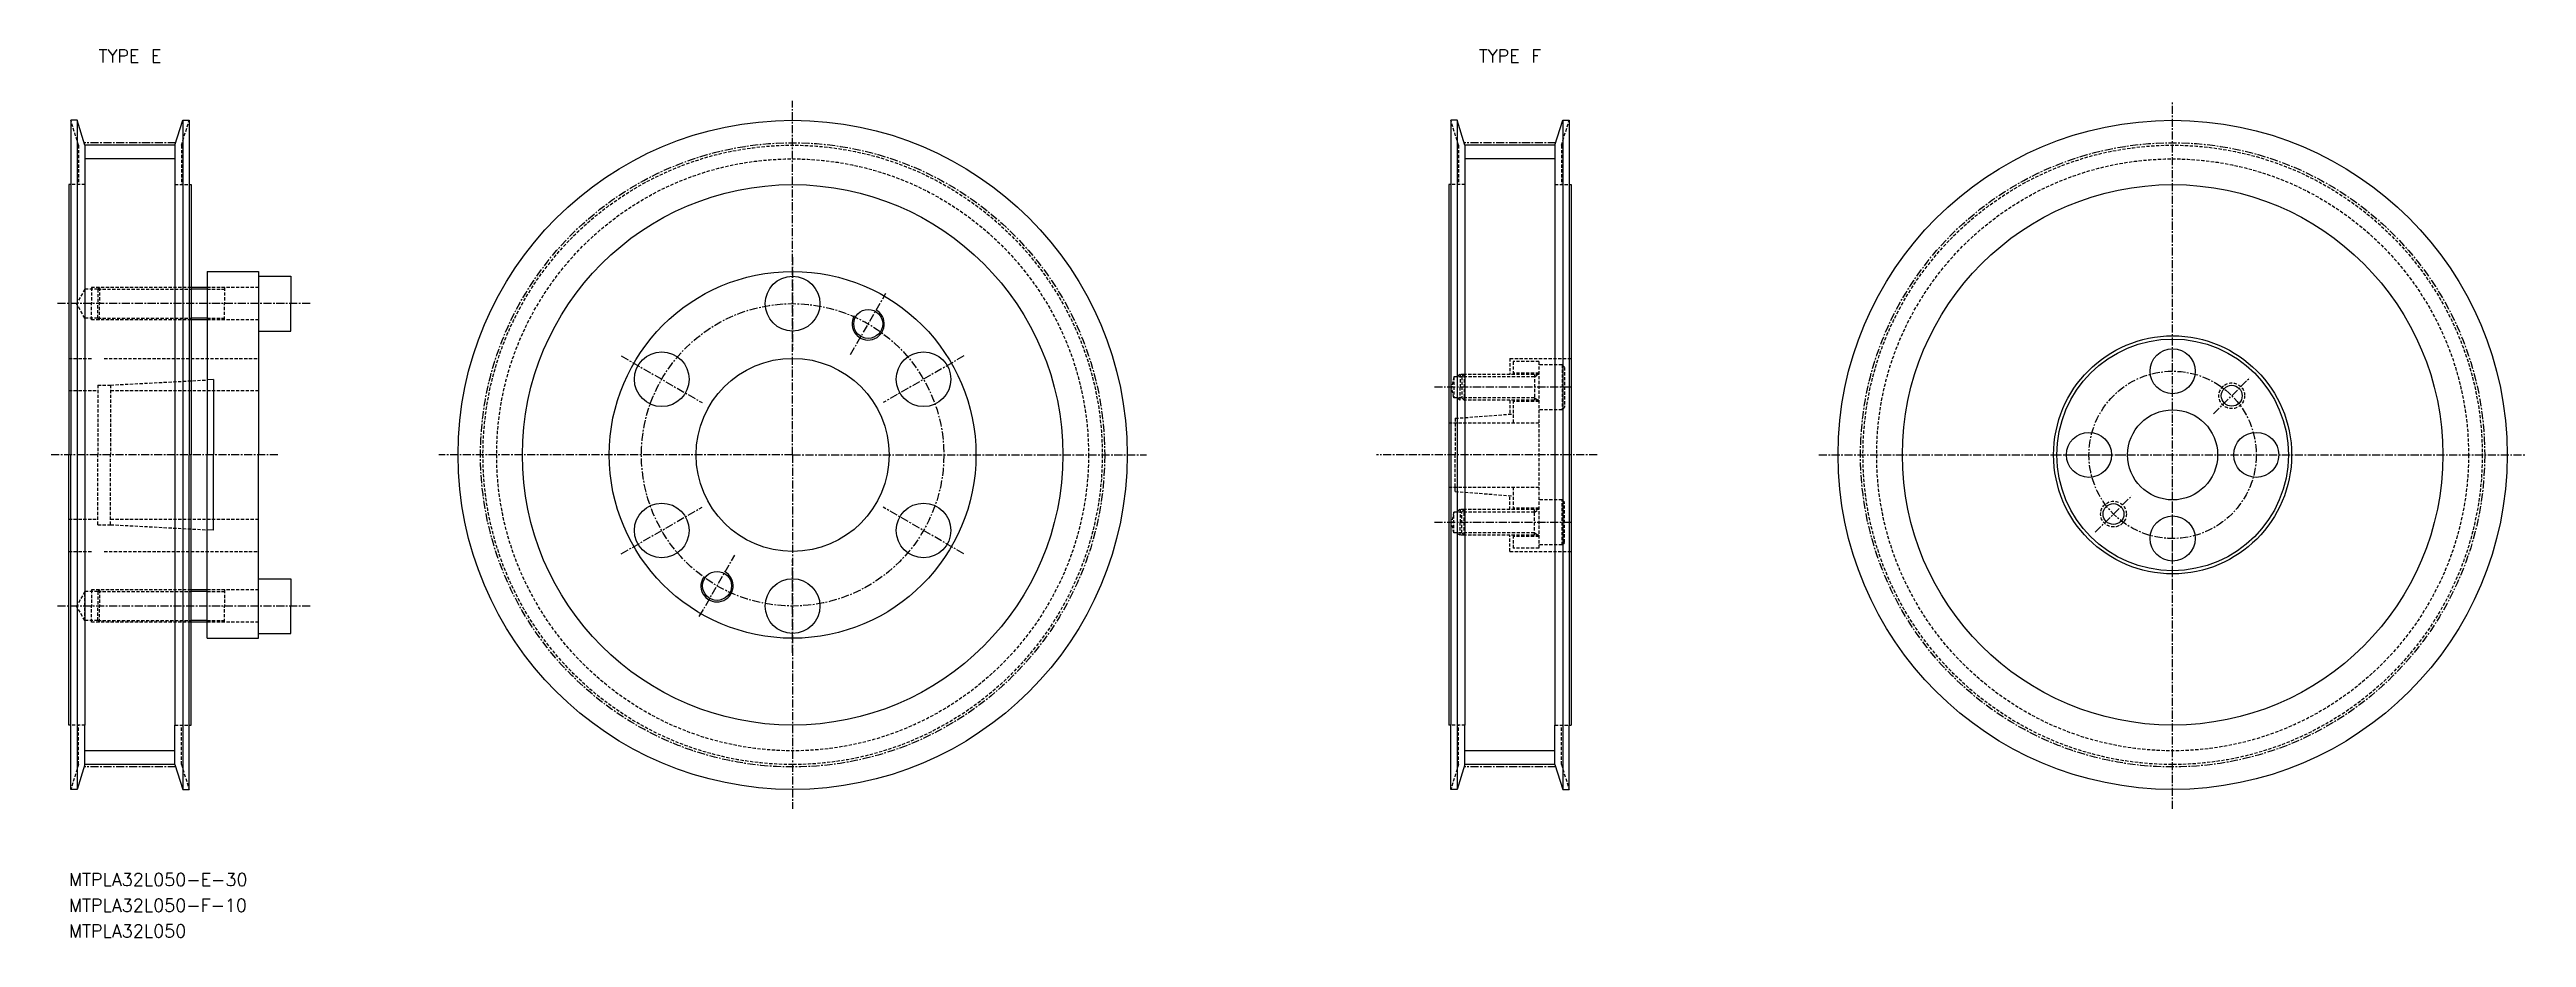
# Model space of a CAD drawing. Extents: x 308 to 693, y 1618 to 1756.
import ezdxf
from ezdxf.enums import TextEntityAlignment as Align

# ---------------------------------------------------------------- set-up
doc = ezdxf.new("R2010")
doc.units = 0
doc.linetypes.add('CENTER', pattern=[2, 1.25, -0.25, 0.25, -0.25])
doc.linetypes.add('DASHED', pattern=[0.75, 0.5, -0.25])
doc.layers.get('0').update_dxf_attribs({"linetype": 'CONTINUOUS'})
doc.layers.add('CENTER', color=1, linetype='CENTER')
doc.styles.add('MISUMI', font='txt.shx')

msp = doc.modelspace()

# ---------------------------------------------------------------- linework, layer by layer
at = {"color": 3, "linetype": 'DASHED'}
for p, q in [((312.3, 1741.51), (311.1, 1745.38)), ((328.3, 1741.51), (329.5, 1745.38)), ((526.8, 1741.51), (525.6, 1745.38)), ((542.8, 1741.51), (544, 1745.38)), ((312.3, 1741.51), (312.3, 1735.38)), ((328.3, 1741.51), (328.3, 1735.38)), ((526.8, 1741.51), (526.8, 1735.38)), ((542.8, 1741.51), (542.8, 1735.38)), ((313.3, 1735.38), (311.1, 1735.38)), ((327.3, 1735.38), (329.5, 1735.38)), ((527.8, 1735.38), (525.6, 1735.38)), ((541.8, 1735.38), (544, 1735.38)), ((313.3, 1719.13), (312, 1716.88)), ((313.3, 1719.13), (313.3, 1714.63)), ((315.3, 1719.13), (313.3, 1719.13)), ((314.3, 1719.38), (314.3, 1716.88)), ((315.55, 1719.38), (314.3, 1719.38)), ((315.55, 1719.38), (315.3, 1719.13)), ((315.3, 1719.13), (315.3, 1716.88)), ((315.3, 1719.13), (329.8, 1719.13)), ((315.55, 1719.38), (315.55, 1716.88)), ((329.8, 1719.38), (315.55, 1719.38)), ((340.3, 1719.38), (332.3, 1719.38)), ((332.3, 1719.13), (334.97, 1719.13)), ((334.97, 1719.38), (334.97, 1716.88)), ((313.3, 1714.63), (312, 1716.88)), ((315.3, 1714.63), (313.3, 1714.63)), ((314.3, 1714.38), (314.3, 1716.88)), ((315.55, 1714.38), (314.3, 1714.38)), ((315.3, 1714.63), (315.3, 1716.88)), ((315.3, 1714.63), (329.8, 1714.63)), ((315.55, 1714.38), (315.3, 1714.63)), ((315.55, 1714.38), (315.55, 1716.88)), ((329.8, 1714.38), (315.55, 1714.38)), ((332.3, 1714.63), (334.97, 1714.63)), ((340.3, 1714.38), (332.3, 1714.38)), ((334.97, 1714.38), (334.97, 1716.88)), ((310.8, 1708.38), (314.3, 1708.38)), ((316.3, 1708.38), (340.3, 1708.38)), ((527.06, 1705.88), (526.4, 1705.5)), ((527.06, 1705.88), (527.06, 1703.88)), ((527.68, 1705.88), (527.06, 1705.88)), ((527.3, 1705.5), (527.68, 1705.88)), ((539.3, 1705.88), (527.68, 1705.88)), ((527.68, 1705.88), (527.68, 1701.88)), ((534.8, 1708.38), (544.3, 1708.38)), ((534.8, 1708.38), (534.8, 1705.88)), ((539.3, 1707.88), (535.3, 1707.88)), ((535.3, 1707.88), (535.3, 1705.88)), ((539.3, 1706.08), (535.3, 1706.08)), ((538.6, 1705.88), (538.6, 1701.88)), ((538.6, 1705.5), (539.26, 1705.88)), ((539.3, 1707.88), (539.3, 1678.88)), ((542.9, 1707.38), (539.3, 1707.38)), ((542.9, 1707.38), (542.9, 1700.38)), ((542.9, 1707.38), (543.3, 1706.98)), ((543.3, 1706.98), (543.3, 1700.78)), ((310.8, 1703.38), (315.3, 1703.38)), ((315.3, 1704.23), (315.3, 1693.38)), ((315.3, 1704.23), (317.3, 1704.23)), ((317.3, 1704.23), (332.3, 1705.02)), ((317.3, 1704.23), (317.3, 1693.38)), ((317.3, 1703.38), (340.3, 1703.38)), ((526.06, 1705.5), (525.71, 1703.88)), ((526.06, 1702.25), (525.71, 1703.88)), ((526.06, 1705.5), (526.06, 1702.25)), ((527.3, 1705.5), (526.06, 1705.5)), ((527.3, 1702.25), (526.06, 1702.25)), ((527.06, 1701.88), (526.4, 1702.25)), ((527.06, 1701.88), (527.06, 1703.88)), ((538.6, 1705.5), (527.3, 1705.5)), ((527.3, 1705.5), (527.3, 1702.25)), ((538.6, 1702.25), (527.3, 1702.25)), ((527.68, 1701.88), (527.3, 1702.25)), ((527.68, 1701.88), (527.77, 1701.88)), ((539.3, 1701.88), (527.68, 1701.88)), ((534.8, 1701.88), (534.8, 1699.71)), ((535.3, 1701.88), (535.3, 1698.38)), ((538.6, 1702.25), (539.26, 1701.88)), ((525.3, 1698.38), (539.3, 1698.38)), ((526.3, 1699.06), (535.3, 1699.75)), ((526.3, 1699.06), (526.3, 1693.38)), ((539.3, 1701.68), (535.3, 1701.68)), ((542.9, 1700.38), (539.3, 1700.38)), ((542.9, 1700.38), (543.3, 1700.78)), ((315.3, 1682.53), (315.3, 1693.38)), ((317.3, 1682.53), (317.3, 1693.38)), ((526.3, 1687.69), (526.3, 1693.38)), ((525.3, 1688.38), (539.3, 1688.38)), ((526.3, 1687.69), (535.3, 1687)), ((534.8, 1684.88), (534.8, 1687.04)), ((535.3, 1688.38), (535.3, 1684.88)), ((542.9, 1686.38), (539.3, 1686.38)), ((542.9, 1679.38), (542.9, 1686.38)), ((542.9, 1686.38), (543.3, 1685.98)), ((310.8, 1683.38), (315.3, 1683.38)), ((315.3, 1682.53), (317.3, 1682.53)), ((317.3, 1683.38), (340.3, 1683.38)), ((317.3, 1682.53), (332.3, 1681.73)), ((526.06, 1684.5), (525.71, 1682.88)), ((526.06, 1681.25), (525.71, 1682.88)), ((526.06, 1681.25), (526.06, 1684.5)), ((527.3, 1684.5), (526.06, 1684.5)), ((527.06, 1684.88), (526.4, 1684.5)), ((527.68, 1684.88), (527.01, 1684.88)), ((527.06, 1684.88), (527.06, 1682.88)), ((527.06, 1680.88), (527.06, 1682.88)), ((527.68, 1684.88), (527.3, 1684.5)), ((538.6, 1684.5), (527.3, 1684.5)), ((527.3, 1681.25), (527.3, 1684.5)), ((539.3, 1684.88), (527.68, 1684.88)), ((527.68, 1680.88), (527.68, 1684.88)), ((539.3, 1685.08), (535.3, 1685.08)), ((538.6, 1680.88), (538.6, 1684.88)), ((538.6, 1684.5), (539.26, 1684.88)), ((543.3, 1679.78), (543.3, 1685.98)), ((527.3, 1681.25), (526.06, 1681.25)), ((527.06, 1680.88), (526.4, 1681.25)), ((527.68, 1680.88), (527.06, 1680.88)), ((538.6, 1681.25), (527.3, 1681.25)), ((527.3, 1681.25), (527.68, 1680.88)), ((539.3, 1680.88), (527.68, 1680.88)), ((534.8, 1678.38), (534.8, 1680.88)), ((535.3, 1680.88), (535.3, 1678.88)), ((539.3, 1680.68), (535.3, 1680.68)), ((539.3, 1678.88), (535.3, 1678.88)), ((538.6, 1681.25), (539.26, 1680.88)), ((542.9, 1679.38), (539.3, 1679.38)), ((542.9, 1679.38), (543.3, 1679.78)), ((310.8, 1678.38), (314.3, 1678.38)), ((316.3, 1678.38), (340.3, 1678.38)), ((534.8, 1678.38), (544.3, 1678.38)), ((313.3, 1672.13), (312, 1669.88)), ((313.3, 1667.63), (313.3, 1672.13)), ((315.3, 1672.13), (313.3, 1672.13)), ((314.3, 1672.38), (314.3, 1669.88)), ((315.55, 1672.38), (314.3, 1672.38)), ((315.55, 1672.38), (315.3, 1672.13)), ((315.3, 1672.13), (315.3, 1669.88)), ((315.3, 1672.13), (329.8, 1672.13)), ((315.55, 1672.38), (315.55, 1669.88)), ((329.8, 1672.38), (315.55, 1672.38)), ((340.3, 1672.38), (332.3, 1672.38)), ((332.3, 1672.13), (334.97, 1672.13)), ((334.97, 1672.38), (334.97, 1669.88)), ((313.3, 1667.63), (312, 1669.88)), ((315.3, 1667.63), (313.3, 1667.63)), ((314.3, 1667.38), (314.3, 1669.88)), ((315.55, 1667.38), (314.3, 1667.38)), ((315.3, 1667.63), (315.3, 1669.88)), ((315.3, 1667.63), (329.8, 1667.63)), ((315.55, 1667.38), (315.3, 1667.63)), ((315.55, 1667.38), (315.55, 1669.88)), ((329.8, 1667.38), (315.55, 1667.38)), ((332.3, 1667.63), (334.97, 1667.63)), ((340.3, 1667.38), (332.3, 1667.38)), ((334.97, 1667.38), (334.97, 1669.88)), ((313.3, 1651.38), (311.1, 1651.38)), ((312.3, 1645.25), (312.3, 1651.38)), ((327.3, 1651.38), (329.5, 1651.38)), ((328.3, 1645.25), (328.3, 1651.38)), ((527.8, 1651.38), (525.6, 1651.38)), ((526.8, 1645.25), (526.8, 1651.38)), ((541.8, 1651.38), (544, 1651.38)), ((542.8, 1645.25), (542.8, 1651.38)), ((312.3, 1645.25), (311.1, 1641.38)), ((328.3, 1645.25), (329.5, 1641.38)), ((526.8, 1645.25), (525.6, 1641.38)), ((542.8, 1645.25), (544, 1641.38))]:
    msp.add_line(p, q, dxfattribs=at)
at = {"color": 7, "linetype": 'CONTINUOUS'}
for p, q in [((311.1, 1745.38), (311.1, 1735.38)), ((312.1, 1745.38), (311.1, 1745.38)), ((312.1, 1745.38), (312.1, 1641.38)), ((313.3, 1741.51), (312.1, 1745.38)), ((327.3, 1741.51), (328.5, 1745.38)), ((328.5, 1745.38), (328.5, 1641.38)), ((328.5, 1745.38), (329.5, 1745.38)), ((329.5, 1745.38), (329.5, 1735.38)), ((525.6, 1745.38), (525.6, 1735.38)), ((526.6, 1745.38), (525.6, 1745.38)), ((526.6, 1745.38), (526.6, 1641.38)), ((527.8, 1741.51), (526.6, 1745.38)), ((541.8, 1741.51), (543, 1745.38)), ((543, 1745.38), (543, 1641.38)), ((543, 1745.38), (544, 1745.38)), ((544, 1745.38), (544, 1735.38)), ((327.3, 1741.51), (313.3, 1741.51)), ((313.3, 1741.51), (313.3, 1735.38)), ((327.3, 1741.51), (327.3, 1735.38)), ((541.8, 1741.51), (527.8, 1741.51)), ((527.8, 1741.51), (527.8, 1735.38)), ((541.8, 1741.51), (541.8, 1735.38)), ((310.8, 1735.38), (310.8, 1693.38)), ((311.1, 1735.38), (310.8, 1735.38)), ((311.1, 1735.38), (311.1, 1693.38)), ((313.3, 1735.38), (313.3, 1651.38)), ((327.3, 1735.38), (327.3, 1651.38)), ((329.5, 1735.38), (329.5, 1693.38)), ((329.5, 1735.38), (329.8, 1735.38)), ((329.8, 1735.38), (329.8, 1719.38)), ((525.3, 1735.38), (525.3, 1651.38)), ((525.6, 1735.38), (525.3, 1735.38)), ((525.6, 1735.38), (525.6, 1651.38)), ((527.8, 1735.38), (527.8, 1651.38)), ((541.8, 1735.38), (541.8, 1651.38)), ((544, 1735.38), (544, 1651.38)), ((544, 1735.38), (544.3, 1735.38)), ((544.3, 1735.38), (544.3, 1651.38)), ((332.3, 1721.88), (340.3, 1721.88)), ((332.3, 1721.88), (332.3, 1719.38)), ((340.3, 1721.88), (340.3, 1721.13)), ((340.3, 1721.13), (340.3, 1712.63)), ((340.3, 1721.13), (345.3, 1721.13)), ((345.3, 1721.13), (345.3, 1716.88)), ((329.8, 1719.38), (329.8, 1714.38)), ((332.3, 1719.38), (329.8, 1719.38)), ((332.3, 1719.38), (332.3, 1714.38)), ((329.8, 1714.38), (329.8, 1693.38)), ((332.3, 1714.38), (329.8, 1714.38)), ((332.3, 1714.38), (332.3, 1693.38)), ((345.3, 1712.63), (345.3, 1716.88)), ((340.3, 1712.63), (340.3, 1693.38)), ((340.3, 1712.63), (345.3, 1712.63)), ((333.3, 1705.08), (332.3, 1705.02)), ((333.3, 1705.08), (333.3, 1693.38)), ((310.8, 1651.38), (310.8, 1693.38)), ((311.1, 1651.38), (311.1, 1693.38)), ((329.5, 1651.38), (329.5, 1693.38)), ((329.8, 1672.38), (329.8, 1693.38)), ((332.3, 1672.38), (332.3, 1693.38)), ((333.3, 1681.68), (333.3, 1693.38)), ((340.3, 1674.13), (340.3, 1693.38)), ((333.3, 1681.68), (332.3, 1681.73)), ((329.8, 1667.38), (329.8, 1672.38)), ((332.3, 1672.38), (329.8, 1672.38)), ((332.3, 1667.38), (332.3, 1672.38)), ((340.3, 1665.63), (340.3, 1674.13)), ((340.3, 1674.13), (345.3, 1674.13)), ((345.3, 1674.13), (345.3, 1669.88)), ((329.8, 1651.38), (329.8, 1667.38)), ((332.3, 1667.38), (329.8, 1667.38)), ((332.3, 1664.88), (332.3, 1667.38)), ((345.3, 1665.63), (345.3, 1669.88)), ((332.3, 1664.88), (340.3, 1664.88)), ((340.3, 1664.88), (340.3, 1665.63)), ((340.3, 1665.63), (345.3, 1665.63)), ((311.1, 1651.38), (310.8, 1651.38)), ((311.1, 1641.38), (311.1, 1651.38)), ((313.3, 1645.25), (313.3, 1651.38)), ((327.3, 1645.25), (327.3, 1651.38)), ((329.5, 1641.38), (329.5, 1651.38)), ((329.5, 1651.38), (329.8, 1651.38)), ((525.6, 1651.38), (525.3, 1651.38)), ((525.6, 1641.38), (525.6, 1651.38)), ((527.8, 1645.25), (527.8, 1651.38)), ((541.8, 1645.25), (541.8, 1651.38)), ((544, 1641.38), (544, 1651.38)), ((544, 1651.38), (544.3, 1651.38)), ((313.3, 1645.25), (312.1, 1641.38)), ((327.3, 1645.25), (313.3, 1645.25)), ((327.3, 1645.25), (328.5, 1641.38)), ((527.8, 1645.25), (526.6, 1641.38)), ((541.8, 1645.25), (527.8, 1645.25)), ((541.8, 1645.25), (543, 1641.38)), ((312.1, 1641.38), (311.1, 1641.38)), ((328.5, 1641.38), (329.5, 1641.38)), ((526.6, 1641.38), (525.6, 1641.38)), ((543, 1641.38), (544, 1641.38))]:
    msp.add_line(p, q, dxfattribs=at)
at = {"color": 3, "linetype": 'CONTINUOUS'}
for p, q in [((327.3, 1739.38), (313.3, 1739.38)), ((541.8, 1739.38), (527.8, 1739.38)), ((327.3, 1647.38), (313.3, 1647.38)), ((541.8, 1647.38), (527.8, 1647.38))]:
    msp.add_line(p, q, dxfattribs=at)
at = {"color": 3}
for p, q in [((332.3, 1719.13), (329.8, 1719.13)), ((332.3, 1714.63), (329.8, 1714.63)), ((332.3, 1672.13), (329.8, 1672.13)), ((332.3, 1667.63), (329.8, 1667.63))]:
    msp.add_line(p, q, dxfattribs=at)
at = {"color": 7, "linetype": 'CONTINUOUS'}
for centre, radius in [((423.3, 1693.38), 52), ((637.8, 1693.38), 52), ((423.3, 1693.38), 42), ((637.8, 1693.38), 42), ((423.3, 1693.38), 28.5), ((423.3, 1693.38), 28.5), ((423.3, 1716.88), 4.25), ((435.05, 1713.73), 2.25), ((637.8, 1693.38), 18.5), ((637.8, 1693.38), 18), ((637.8, 1706.38), 3.5), ((402.95, 1705.13), 4.25), ((423.3, 1693.38), 15), ((443.65, 1705.13), 4.25), ((646.99, 1702.57), 1.62), ((637.8, 1693.38), 7), ((624.8, 1693.38), 3.5), ((650.8, 1693.38), 3.5), ((402.95, 1681.63), 4.25), ((443.65, 1681.63), 4.25), ((628.61, 1684.18), 1.62), ((637.8, 1680.38), 3.5), ((411.55, 1673.02), 2.25), ((423.3, 1669.88), 4.25)]:
    msp.add_circle(centre, radius, dxfattribs=at)
at = {"color": 3, "linetype": 'DASHED'}
for centre, radius in [((423.3, 1693.38), 48.13), ((637.8, 1693.38), 48.13), ((423.3, 1693.38), 46), ((637.8, 1693.38), 46), ((646.99, 1702.57), 2), ((628.61, 1684.18), 2)]:
    msp.add_circle(centre, radius, dxfattribs=at)
at = {"color": 3}
for centre in [(435.05, 1713.73), (411.55, 1673.02)]:
    msp.add_arc(centre, 2.5, 150, 62, dxfattribs=at)
at = {"layer": 'CENTER', "color": 1, "linetype": 'CENTER'}
for p, q in [((423.3, 1693.38), (423.3, 1748.38)), ((637.8, 1638.38), (637.8, 1748.38)), ((327.42, 1741.89), (313.18, 1741.89)), ((541.92, 1741.89), (527.68, 1741.89)), ((423.3, 1724.13), (423.3, 1709.63)), ((432.3, 1708.96), (437.8, 1718.49)), ((348.3, 1716.88), (309, 1716.88)), ((396.67, 1708.75), (409.23, 1701.5)), ((449.93, 1708.75), (437.37, 1701.5)), ((544.3, 1703.88), (523.01, 1703.88)), ((644.16, 1699.74), (649.82, 1705.4)), ((343.3, 1693.38), (307.8, 1693.38)), ((423.3, 1693.38), (368.3, 1693.38)), ((423.3, 1693.38), (478.3, 1693.38)), ((423.3, 1693.38), (423.3, 1638.38)), ((548.35, 1693.38), (514.03, 1693.38)), ((582.8, 1693.38), (692.8, 1693.38)), ((617.3, 1693.38), (630.3, 1693.38)), ((625.78, 1681.35), (631.44, 1687.01)), ((396.67, 1678), (409.23, 1685.25)), ((449.93, 1678), (437.37, 1685.25)), ((544.3, 1682.88), (523.01, 1682.88)), ((637.8, 1672.88), (637.8, 1685.88)), ((408.8, 1668.26), (414.3, 1677.79)), ((423.3, 1662.63), (423.3, 1677.13)), ((348.3, 1669.88), (309, 1669.88)), ((327.42, 1644.87), (313.18, 1644.87)), ((541.92, 1644.87), (527.68, 1644.87))]:
    msp.add_line(p, q, dxfattribs=at)
for centre, radius in [((423.3, 1693.38), 48.51), ((637.8, 1693.38), 48.51), ((423.3, 1693.38), 23.5), ((637.8, 1693.38), 13)]:
    msp.add_circle(centre, radius, dxfattribs=at)

# ---------------------------------------------------------------- texts
at = {"color": 7, "linetype": 'CONTINUOUS', "style": 'MISUMI'}
for s, p in [('TYPE E', (320.3, 1755.38)), ('TYPE F', (534.8, 1755.38))]:
    msp.add_text(s, height=2, dxfattribs=at).set_placement(p, align=Align.MIDDLE_CENTER)
for s, p in [('MTPLA32L050-E-30', (310.8, 1626.38)), ('MTPLA32L050-F-10', (310.8, 1622.38)), ('MTPLA32L050', (310.8, 1618.38))]:
    msp.add_text(s, height=2, dxfattribs=at).set_placement(p)

doc.saveas('drawing.dxf')
